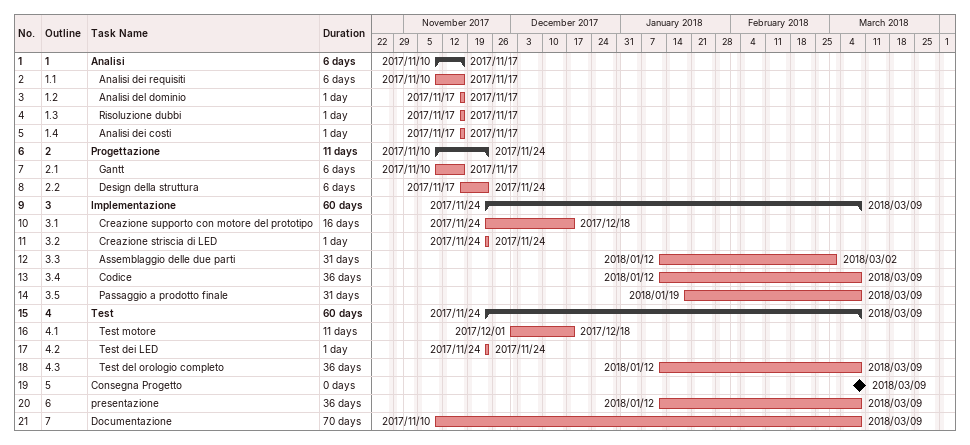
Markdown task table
| ID | WBS | Task | Duration | Start | Finish |
|---|---|---|---|---|---|
| 1 | 1 | **Analisi** | 6d | 2017-11-10 | 2017-11-17 |
| 2 | 1.1 | Analisi dei requisiti | 6d | 2017-11-10 | 2017-11-17 |
| 3 | 1.2 | Analisi del dominio | 1d | 2017-11-17 | 2017-11-17 |
| 4 | 1.3 | Risoluzione dubbi | 1d | 2017-11-17 | 2017-11-17 |
| 5 | 1.4 | Analisi dei costi | 1d | 2017-11-17 | 2017-11-17 |
| 6 | 2 | **Progettazione** | 11d | 2017-11-10 | 2017-11-24 |
| 7 | 2.1 | Gantt | 6d | 2017-11-10 | 2017-11-17 |
| 8 | 2.2 | Design della struttura | 6d | 2017-11-17 | 2017-11-24 |
| 9 | 3 | **Implementazione** | 60d | 2017-11-24 | 2018-03-09 |
| 10 | 3.1 | Creazione supporto con motore del prototipo | 16d | 2017-11-24 | 2017-12-18 |
| 11 | 3.2 | Creazione striscia di LED | 1d | 2017-11-24 | 2017-11-24 |
| 12 | 3.3 | Assemblaggio delle due parti | 31d | 2018-01-12 | 2018-03-02 |
| 13 | 3.4 | Codice | 36d | 2018-01-12 | 2018-03-09 |
| 14 | 3.5 | Passaggio a prodotto finale | 31d | 2018-01-19 | 2018-03-09 |
| 15 | 4 | **Test** | 60d | 2017-11-24 | 2018-03-09 |
| 16 | 4.1 | Test motore | 11d | 2017-12-01 | 2017-12-18 |
| 17 | 4.2 | Test dei LED | 1d | 2017-11-24 | 2017-11-24 |
| 18 | 4.3 | Test del orologio completo | 36d | 2018-01-12 | 2018-03-09 |
| 19 | 5 | Consegna Progetto | 0d | 2018-03-09 | 2018-03-09 |
| 20 | 6 | presentazione | 36d | 2018-01-12 | 2018-03-09 |
| 21 | 7 | Documentazione | 70d | 2017-11-10 | 2018-03-09 |
